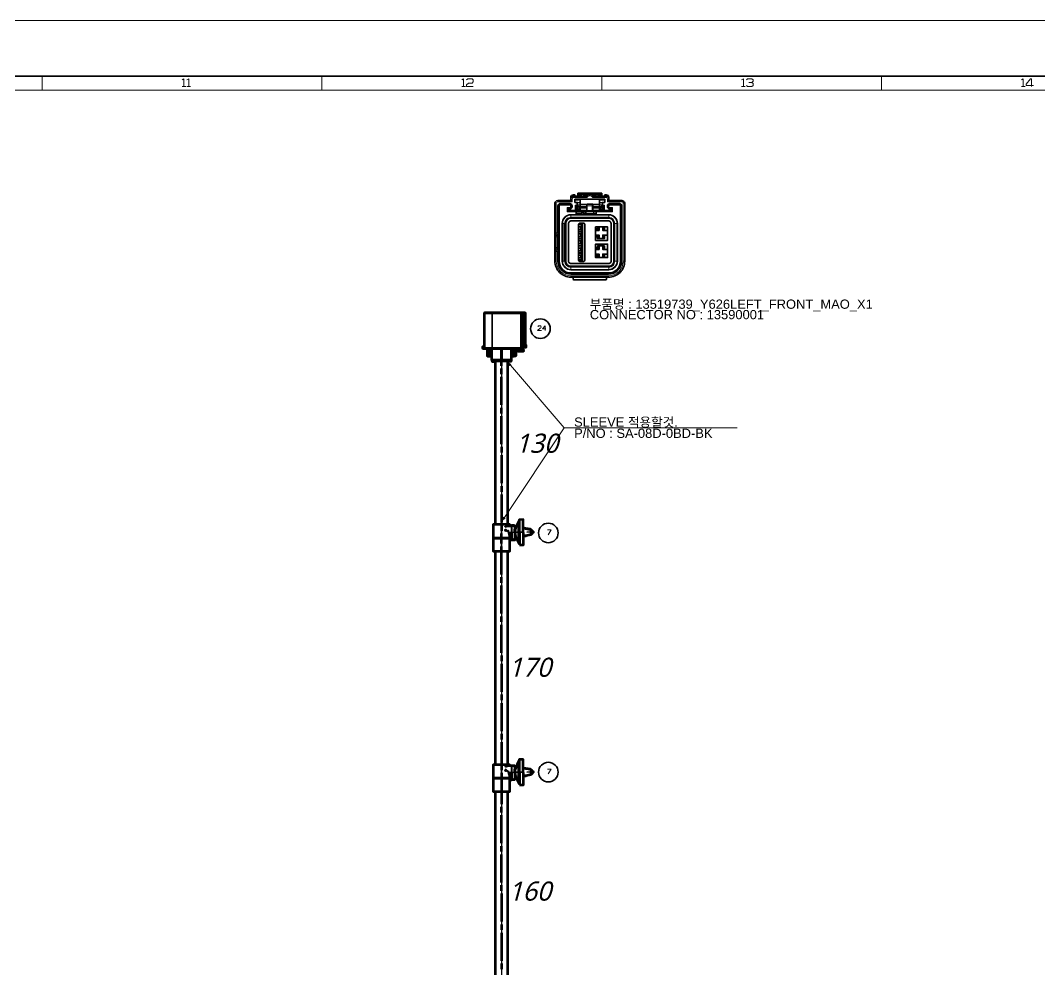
# Model space of a CAD drawing. Header units: millimetres. Extents: x 0 to 174, y 0 to 33.
# Drawn here: x 39.85 to 54.19, y 19.75 to 33.11 of the extents above; entities that cross this region are included whole.
import ezdxf

# ---------------------------------------------------------------- set-up
doc = ezdxf.new("R2010")
doc.units = ezdxf.units.MM
for name, color, linetype in [('ADDITIONAL_EDITABLE_TEXT', 7, 'Continuous'), ('CAPTION_LLM_TEXT', 7, 'Continuous'), ('GREEN_CENTERLINE_CONFIRMED', 7, 'Continuous'), ('PDF_Solid Fills', 7, 'Continuous'), ('PDF_Text', 7, 'Continuous')]:
    doc.layers.add(name, color=color, linetype=linetype)
doc.layers.add('PDF_Geomertry', color=7, linetype='Continuous', true_color=0x405f80)
doc.styles.add('PDF Lucida Handwriting Italic', font='')
doc.styles.get("Standard").update_dxf_attribs({"font": 'arial.ttf'})
doc.styles.get('PDF Lucida Handwriting Italic').set_extended_font_data('Lucida Handwriting', italic=True)

# ---------------------------------------------------------------- blocks, each defined once
blk = doc.blocks.new('SYM_13590001_002')
at = {"layer": 'PDF_Geomertry', "color": 7, "lineweight": 35}
for points in [[(-0.255, 0.486), (-0.275, 0.505), (-0.459, 0.505, 0.414605), (-0.498, 0.466), (-0.498, 0.049), (-0.498, 0.03), (-0.498, -0.008), (-0.498, -0.157), (-0.498, -0.195), (-0.498, -0.214), (-0.498, -0.348, 0.414419), (-0.273, -0.574), (0.258, -0.574, 0.414419), (0.484, -0.348), (0.484, 0.466, 0.414522), (0.445, 0.505), (0.261, 0.505), (0.261, 0.526), (0.261, 0.546, 0.412893), (0.221, 0.585), (0.202, 0.585), (0.202, 0.566)], [(0.261, 0.526, 0.41295), (0.221, 0.566), (0.042, 0.566, 0.525512), (-0.056, 0.566), (-0.236, 0.566, 0.415528), (-0.275, 0.526), (-0.275, 0.505)], [(-0.216, 0.566), (-0.216, 0.585), (-0.236, 0.585, 0.411879), (-0.275, 0.546), (-0.275, 0.526)], [(0.17, 0.365), (0.293, 0.365), (0.293, 0.387), (0.273, 0.387), (0.273, 0.387), (0.263, 0.389), (0.254, 0.393), (0.248, 0.4), (0.243, 0.409), (0.242, 0.419), (0.242, 0.431), (0.242, 0.431), (0.243, 0.441), (0.248, 0.449), (0.255, 0.456), (0.264, 0.461), (0.273, 0.462), (0.409, 0.462), (0.41, 0.462), (0.419, 0.46), (0.428, 0.456), (0.435, 0.449), (0.439, 0.44), (0.441, 0.431), (0.441, -0.348, -0.413729), (0.258, -0.53), (-0.273, -0.53, -0.414293), (-0.455, -0.348), (-0.455, -0.214), (-0.455, -0.211), (-0.453, -0.202), (-0.439, -0.22)], [(0.258, 0.431), (0.259, 0.436), (0.264, 0.443), (0.273, 0.446), (0.409, 0.446), (0.415, 0.445), (0.422, 0.439), (0.425, 0.431), (0.425, -0.348, -0.413882), (0.258, -0.515), (-0.273, -0.515, -0.413882), (-0.439, -0.348), (-0.439, -0.22), (-0.439, -0.203), (-0.439, -0.157), (-0.439, -0.008), (-0.439, 0.038), (-0.439, 0.055), (-0.439, 0.431), (-0.438, 0.436), (-0.432, 0.443), (-0.423, 0.446), (-0.288, 0.446), (-0.282, 0.445), (-0.275, 0.439), (-0.272, 0.431), (-0.272, 0.419), (-0.273, 0.413), (-0.279, 0.406), (-0.288, 0.403), (-0.323, 0.403), (-0.323, 0.35), (-0.307, 0.365)]]:
    blk.add_lwpolyline(points, format="xyb", dxfattribs=at)
at = {"layer": 'PDF_Geomertry', "color": 7, "lineweight": 13}
for points in [[(-0.236, 0.546), (-0.236, 0.566), (-0.236, 0.585)], [(0.221, 0.585), (0.221, 0.566), (0.221, 0.546)], [(-0.459, 0.486), (-0.468, 0.483), (-0.475, 0.477), (-0.479, 0.468), (-0.479, 0.466), (-0.498, 0.466)], [(-0.439, 0.038), (-0.455, 0.011), (-0.479, 0.011), (-0.479, 0.03), (-0.486, 0.031), (-0.492, 0.035), (-0.496, 0.04), (-0.498, 0.049), (-0.479, 0.049), (-0.479, 0.466)], [(-0.455, 0.431), (-0.439, 0.431)], [(-0.423, 0.462), (-0.423, 0.446)], [(-0.288, 0.462), (-0.288, 0.446)], [(-0.255, 0.526), (-0.275, 0.526)], [(-0.256, 0.431), (-0.272, 0.431)], [(-0.216, 0.508), (-0.214, 0.508), (-0.215, 0.522)], [(-0.145, 0.513), (-0.155, 0.513), (-0.165, 0.512), (-0.174, 0.511), (-0.184, 0.51), (-0.194, 0.51), (-0.204, 0.509), (-0.214, 0.508), (-0.214, 0.508), (-0.214, 0.479)], [(-0.192, 0.428), (-0.192, 0.436)], [(-0.184, 0.476), (-0.145, 0.476)], [(-0.145, 0.455), (-0.184, 0.455)], [(-0.048, 0.453), (-0.145, 0.453)], [(-0.051, 0.445), (-0.145, 0.445)], [(-0.051, 0.44), (-0.05, 0.443), (-0.049, 0.444), (-0.048, 0.445), (-0.046, 0.447), (-0.043, 0.448), (-0.043, 0.455)], [(0.036, 0.428), (0.028, 0.428), (0.028, 0.448), (-0.043, 0.448), (-0.043, 0.428), (-0.051, 0.428)], [(0.028, 0.455), (0.028, 0.448), (0.033, 0.446), (0.035, 0.444), (0.036, 0.443), (0.036, 0.441), (0.036, 0.44)], [(0.131, 0.453), (0.033, 0.453)], [(0.131, 0.445), (0.036, 0.445)], [(0.131, 0.513), (0.131, 0.513), (0.141, 0.513), (0.15, 0.512), (0.16, 0.511), (0.17, 0.51), (0.18, 0.51), (0.19, 0.509), (0.199, 0.508), (0.199, 0.479)], [(0.131, 0.476), (0.17, 0.476)], [(0.17, 0.455), (0.131, 0.455)], [(0.178, 0.436), (0.178, 0.428)], [(0.2, 0.522), (0.199, 0.508), (0.202, 0.508)], [(0.261, 0.526), (0.241, 0.526)], [(0.242, 0.431), (0.258, 0.431)], [(0.273, 0.462), (0.273, 0.446)], [(0.409, 0.462), (0.409, 0.446)], [(0.441, 0.431), (0.425, 0.431)], [(0.464, 0.466), (0.462, 0.475), (0.456, 0.482), (0.447, 0.486), (0.445, 0.486), (0.445, 0.505)], [(0.484, 0.466), (0.464, 0.466), (0.464, -0.348)], [(-0.288, 0.387), (-0.288, 0.403)], [(-0.256, 0.419), (-0.272, 0.419)], [(-0.207, 0.417), (-0.193, 0.402), (-0.193, 0.381)], [(-0.196, 0.428), (-0.182, 0.413), (-0.176, 0.413), (-0.169, 0.428)], [(-0.184, 0.36), (-0.178, 0.36)], [(-0.166, 0.402), (-0.182, 0.402), (-0.182, 0.381)], [(-0.162, 0.425), (-0.169, 0.406)], [(-0.163, 0.381), (-0.163, 0.368), (-0.145, 0.368)], [(-0.051, 0.419), (-0.145, 0.419)], [(-0.051, 0.415), (-0.145, 0.415)], [(-0.051, 0.407), (-0.145, 0.407)], [(-0.051, 0.389), (-0.145, 0.389)], [(-0.051, 0.364), (-0.145, 0.364)], [(0.083, 0.351), (-0.098, 0.351)], [(-0.098, 0.326), (-0.075, 0.326)], [(-0.062, 0.326), (0.048, 0.326)], [(-0.051, 0.364), (-0.043, 0.364), (-0.043, 0.356)], [(0.028, 0.356), (0.028, 0.364), (0.036, 0.364)], [(0.131, 0.419), (0.036, 0.419)], [(0.131, 0.415), (0.036, 0.415)], [(0.131, 0.407), (0.036, 0.407)], [(0.131, 0.389), (0.036, 0.389)], [(0.131, 0.364), (0.036, 0.364)], [(0.06, 0.326), (0.083, 0.326)], [(0.131, 0.368), (0.148, 0.368), (0.148, 0.381)], [(0.147, 0.425), (0.155, 0.406)], [(0.167, 0.381), (0.167, 0.402), (0.152, 0.402)], [(0.155, 0.428), (0.161, 0.413), (0.167, 0.413), (0.182, 0.428)], [(0.164, 0.36), (0.17, 0.36)], [(0.193, 0.417), (0.178, 0.402), (0.178, 0.381)], [(0.242, 0.419), (0.258, 0.419)], [(0.273, 0.387), (0.273, 0.403)], [(0.331, -0.348), (0.344, -0.348), (0.344, 0.183), (0.331, 0.183)], [(-0.498, 0.03), (-0.498, 0.025), (-0.495, 0.02), (-0.491, 0.016), (-0.487, 0.013), (-0.479, 0.011), (-0.479, -0.008), (-0.455, -0.008), (-0.439, -0.008)], [(-0.455, 0.03), (-0.479, 0.03), (-0.479, 0.049), (-0.455, 0.049)], [(-0.498, -0.008), (-0.479, -0.008), (-0.479, -0.157), (-0.455, -0.157), (-0.439, -0.157)], [(-0.498, -0.157), (-0.479, -0.157), (-0.479, -0.176), (-0.455, -0.176), (-0.439, -0.203)], [(-0.498, -0.348), (-0.479, -0.348), (-0.479, -0.214), (-0.498, -0.214), (-0.496, -0.205), (-0.492, -0.2), (-0.486, -0.196), (-0.479, -0.195), (-0.479, -0.176), (-0.484, -0.177), (-0.49, -0.179), (-0.494, -0.183), (-0.497, -0.188), (-0.498, -0.195)], [(-0.455, -0.195), (-0.479, -0.195), (-0.479, -0.214), (-0.455, -0.214)], [(-0.455, -0.348), (-0.439, -0.348)], [(0.441, -0.348), (0.425, -0.348)], [(-0.273, -0.53), (-0.273, -0.515)], [(0.258, -0.574), (0.258, -0.554), (-0.273, -0.554)], [(0.258, -0.53), (0.258, -0.515)]]:
    blk.add_lwpolyline(points, dxfattribs=at)
at = {"layer": 'PDF_Geomertry', "color": 7, "lineweight": 35}
for points in [[(-0.175, 0.591), (-0.175, 0.607), (0.16, 0.607), (0.16, 0.591), (0.16, 0.579), (0.16, 0.566)], [(-0.175, 0.579), (-0.175, 0.591), (-0.122, 0.591)], [(-0.175, 0.566), (-0.175, 0.579), (-0.139, 0.579)], [(-0.097, 0.591), (-0.007, 0.591), (0.083, 0.591)], [(-0.08, 0.579), (-0.043, 0.579)], [(0.028, 0.579), (0.065, 0.579)], [(0.107, 0.591), (0.16, 0.591)], [(0.125, 0.579), (0.16, 0.579)], [(-0.439, 0.055), (-0.453, 0.037), (-0.454, 0.039), (-0.455, 0.049), (-0.455, 0.431), (-0.455, 0.431), (-0.453, 0.441), (-0.449, 0.449), (-0.442, 0.456), (-0.433, 0.461), (-0.423, 0.462), (-0.288, 0.462), (-0.287, 0.462), (-0.278, 0.46), (-0.269, 0.456), (-0.262, 0.449), (-0.258, 0.44), (-0.256, 0.431), (-0.256, 0.419), (-0.256, 0.418), (-0.258, 0.408), (-0.262, 0.4), (-0.269, 0.393), (-0.278, 0.389), (-0.288, 0.387), (-0.307, 0.387), (-0.307, 0.365), (-0.184, 0.365), (-0.184, 0.381), (-0.21, 0.381), (-0.21, 0.436), (-0.184, 0.436), (-0.184, 0.479), (-0.216, 0.479), (-0.216, 0.522), (0.202, 0.522), (0.202, 0.479), (0.17, 0.479), (0.17, 0.436), (0.196, 0.436), (0.196, 0.381), (0.17, 0.381)], [(-0.184, 0.428), (-0.184, 0.436)], [(-0.145, 0.522), (-0.145, 0.453), (-0.145, 0.445), (-0.145, 0.419), (-0.145, 0.415), (-0.145, 0.407), (-0.145, 0.389), (-0.145, 0.364), (-0.145, 0.362), (-0.11, 0.362), (-0.102, 0.359), (-0.098, 0.351), (-0.098, 0.35), (-0.098, 0.326), (-0.098, 0.322), (-0.078, 0.322), (-0.075, 0.326), (-0.062, 0.338), (-0.062, 0.326), (-0.062, 0.322), (0.048, 0.322), (0.048, 0.326), (0.048, 0.338), (0.06, 0.326), (0.064, 0.322), (0.083, 0.322), (0.083, 0.326), (0.083, 0.35), (0.083, 0.351), (0.087, 0.358), (0.095, 0.362), (0.131, 0.362), (0.131, 0.364), (0.131, 0.389), (0.131, 0.407), (0.131, 0.415), (0.131, 0.419), (0.131, 0.445), (0.131, 0.453), (0.131, 0.522)], [(-0.056, 0.566), (-0.051, 0.557), (-0.046, 0.549), (-0.044, 0.546)], [(0.03, 0.546), (0.035, 0.554), (0.04, 0.563), (0.041, 0.566)], [(0.17, 0.436), (0.17, 0.428)], [(0.261, 0.505), (0.241, 0.486)], [(0.258, 0.419), (0.258, 0.431)], [(-0.323, 0.403), (-0.307, 0.387)], [(-0.184, 0.365), (-0.184, 0.35), (-0.323, 0.35)], [(-0.208, 0.413), (-0.207, 0.418), (-0.201, 0.426), (-0.192, 0.428), (-0.171, 0.428), (-0.169, 0.428), (-0.162, 0.425), (-0.16, 0.424), (-0.149, 0.413), (-0.149, 0.395)], [(-0.208, 0.413), (-0.208, 0.381)], [(-0.197, 0.305), (-0.197, 0.35)], [(-0.127, 0.32), (-0.197, 0.32)], [(-0.184, 0.381), (-0.182, 0.381), (-0.163, 0.381)], [(-0.178, 0.381), (-0.178, 0.352), (-0.184, 0.352)], [(-0.098, 0.352), (-0.178, 0.352), (-0.163, 0.368)], [(-0.145, 0.395), (-0.149, 0.395), (-0.149, 0.385), (-0.166, 0.402), (-0.169, 0.406), (-0.176, 0.413)], [(-0.149, 0.405), (-0.145, 0.405)], [(-0.098, 0.33), (-0.127, 0.33), (-0.127, 0.305)], [(-0.062, 0.33), (-0.07, 0.33)], [(0.056, 0.33), (0.048, 0.33)], [(0.083, 0.35), (0.17, 0.35), (0.17, 0.365), (0.17, 0.381), (0.167, 0.381), (0.148, 0.381)], [(0.083, 0.352), (0.164, 0.352), (0.17, 0.352)], [(0.161, 0.413), (0.155, 0.406), (0.152, 0.402), (0.135, 0.385), (0.135, 0.395), (0.131, 0.395)], [(0.131, 0.405), (0.135, 0.405)], [(0.194, 0.381), (0.194, 0.413), (0.191, 0.422), (0.183, 0.428), (0.182, 0.428), (0.178, 0.428), (0.157, 0.428), (0.155, 0.428), (0.147, 0.425), (0.146, 0.424), (0.135, 0.413), (0.135, 0.395)], [(0.164, 0.381), (0.164, 0.352), (0.148, 0.368)], [(0.17, 0.35), (0.309, 0.35)], [(0.293, 0.365), (0.309, 0.35), (0.309, 0.403), (0.273, 0.403), (0.268, 0.404), (0.26, 0.41), (0.258, 0.419)], [(0.309, 0.403), (0.293, 0.387)], [(-0.365, 0.183), (-0.365, -0.348)], [(0.292, 0.183), (0.291, 0.193), (0.287, 0.202), (0.28, 0.209), (0.272, 0.214), (0.262, 0.217), (0.259, 0.217), (-0.273, 0.217), (-0.283, 0.215), (-0.291, 0.211), (-0.299, 0.205), (-0.304, 0.196), (-0.306, 0.187), (-0.306, 0.183), (-0.306, -0.348), (-0.305, -0.358), (-0.301, -0.367), (-0.294, -0.374), (-0.286, -0.379), (-0.277, -0.382), (-0.273, -0.382), (0.259, -0.382), (0.268, -0.38), (0.277, -0.376), (0.284, -0.37), (0.289, -0.361), (0.292, -0.352), (0.292, -0.348)], [(-0.109, 0.166), (-0.132, 0.136), (-0.165, 0.136), (-0.165, 0.166)], [(0.292, -0.348), (0.292, 0.183)], [(-0.453, 0.037), (-0.454, 0.033), (-0.455, 0.03), (-0.455, 0.011), (-0.455, -0.008), (-0.455, -0.157), (-0.455, -0.176), (-0.455, -0.195), (-0.454, -0.197), (-0.453, -0.202)], [(-0.165, 0.136), (-0.165, 0.099)], [(-0.165, 0.069), (-0.165, 0.099), (-0.132, 0.099), (-0.109, 0.069)], [(-0.109, 0.066), (-0.132, 0.036), (-0.165, 0.036), (-0.165, 0.066)], [(-0.165, 0.036), (-0.165, -0.001)], [(-0.132, 0.136), (-0.132, 0.099)], [(-0.132, 0.036), (-0.132, -0.001)], [(0.101, 0.085), (0.101, 0.134), (0.124, 0.134), (0.124, 0.085), (0.101, 0.085), (0.089, 0.085), (0.089, 0.108), (0.075, 0.108), (0.075, 0.134), (0.101, 0.134)], [(0.075, 0.108), (0.075, -0.006), (0.089, -0.006), (0.089, 0.018), (0.101, 0.018), (0.124, 0.018), (0.124, -0.031)], [(0.243, 0.018), (0.243, -0.057), (0.075, -0.057), (0.075, -0.006)], [(0.199, 0.018), (0.199, -0.031), (0.101, -0.031), (0.101, 0.018)], [(0.124, 0.134), (0.176, 0.134)], [(0.199, 0.085), (0.199, 0.134), (0.243, 0.134), (0.243, 0.085), (0.199, 0.085), (0.176, 0.085), (0.176, 0.134), (0.199, 0.134)], [(0.176, -0.031), (0.176, 0.018), (0.199, 0.018), (0.243, 0.018), (0.243, 0.085)], [(-0.165, -0.031), (-0.165, -0.001), (-0.132, -0.001), (-0.109, -0.031)], [(-0.109, -0.034), (-0.132, -0.064), (-0.165, -0.064), (-0.165, -0.034)], [(-0.165, -0.064), (-0.165, -0.101)], [(-0.165, -0.131), (-0.165, -0.101), (-0.132, -0.101), (-0.109, -0.131)], [(-0.109, -0.134), (-0.132, -0.164), (-0.165, -0.164), (-0.165, -0.134)], [(-0.132, -0.064), (-0.132, -0.101)], [(0.124, -0.134), (0.124, -0.183), (0.101, -0.183), (0.089, -0.183), (0.089, -0.159), (0.075, -0.159), (0.075, -0.108), (0.243, -0.108), (0.243, -0.183), (0.199, -0.183), (0.176, -0.183), (0.176, -0.134)], [(0.101, -0.183), (0.101, -0.134), (0.199, -0.134), (0.199, -0.183)], [(-0.165, -0.164), (-0.165, -0.201)], [(-0.165, -0.231), (-0.165, -0.201), (-0.132, -0.201), (-0.109, -0.231)], [(-0.109, -0.234), (-0.132, -0.264), (-0.165, -0.264), (-0.165, -0.234)], [(-0.165, -0.264), (-0.165, -0.301)], [(-0.132, -0.164), (-0.132, -0.201)], [(-0.132, -0.264), (-0.132, -0.301)], [(0.075, -0.273), (0.075, -0.159)], [(0.101, -0.299), (0.075, -0.299), (0.075, -0.273), (0.089, -0.273), (0.089, -0.25), (0.101, -0.25), (0.124, -0.25), (0.124, -0.299), (0.101, -0.299), (0.101, -0.25)], [(0.199, -0.25), (0.199, -0.299), (0.176, -0.299), (0.176, -0.25), (0.199, -0.25), (0.243, -0.25), (0.243, -0.299), (0.199, -0.299)], [(0.243, -0.183), (0.243, -0.25)], [(-0.165, -0.331), (-0.165, -0.301), (-0.132, -0.301), (-0.109, -0.331)], [(0.124, -0.299), (0.176, -0.299)], [(0.245, -0.574), (0.236, -0.576), (0.23, -0.584), (0.229, -0.589), (0.229, -0.597), (0.228, -0.603), (0.222, -0.61), (0.213, -0.613), (-0.228, -0.613), (-0.233, -0.612), (-0.241, -0.606), (-0.243, -0.597), (-0.243, -0.589), (-0.246, -0.58), (-0.254, -0.575), (-0.259, -0.574)]]:
    blk.add_lwpolyline(points, dxfattribs=at)
at = {"layer": 'PDF_Geomertry', "color": 7, "lineweight": 13}
for points in [[(0.445, 0.486), (0.241, 0.486), (0.241, 0.526), (0.238, 0.535), (0.232, 0.543), (0.223, 0.546), (0.221, 0.546), (0.03, 0.546, 0.693537), (-0.044, 0.546), (-0.236, 0.546), (-0.245, 0.544), (-0.252, 0.537), (-0.255, 0.528), (-0.255, 0.526), (-0.255, 0.486), (-0.459, 0.486), (-0.459, 0.505)], [(-0.273, 0.305), (-0.273, 0.299, 0.413646), (-0.389, 0.183), (-0.358, 0.183), (-0.358, -0.348), (-0.346, -0.348)], [(0.259, 0.305), (0.259, 0.299), (-0.273, 0.299), (-0.273, 0.269, 0.414407), (-0.358, 0.183), (-0.346, 0.183)], [(0.381, 0.183), (0.374, 0.183, 0.414441), (0.259, 0.299), (0.259, 0.269), (-0.273, 0.269), (-0.273, 0.256)], [(-0.395, 0.183), (-0.389, 0.183), (-0.389, -0.348), (-0.358, -0.348, 0.414924), (-0.273, -0.434), (-0.273, -0.421)], [(-0.273, -0.47), (-0.273, -0.464), (0.259, -0.464), (0.259, -0.434, 0.414436), (0.344, -0.348), (0.374, -0.348), (0.374, 0.183), (0.344, 0.183, 0.413998), (0.259, 0.269), (0.259, 0.256)], [(-0.273, -0.574), (-0.273, -0.554, -0.414603), (-0.479, -0.348)], [(-0.395, -0.348), (-0.389, -0.348, 0.413968), (-0.273, -0.464), (-0.273, -0.434), (0.259, -0.434), (0.259, -0.421)], [(0.484, -0.348), (0.464, -0.348, -0.414156), (0.258, -0.554)], [(0.381, -0.348), (0.374, -0.348, -0.414792), (0.259, -0.464), (0.259, -0.47)]]:
    blk.add_lwpolyline(points, format="xyb", dxfattribs=at)
at = {"layer": 'PDF_Geomertry', "color": 7, "lineweight": 35}
for points in [[(0.028, 0.455), (0.032, 0.455), (0.036, 0.448), (0.036, 0.44), (0.036, 0.428), (0.036, 0.364), (0.035, 0.36), (0.028, 0.356), (-0.043, 0.356), (-0.046, 0.357), (-0.051, 0.364), (-0.051, 0.428), (-0.051, 0.44), (-0.051, 0.448), (-0.05, 0.451), (-0.043, 0.455)], [(-0.165, -0.234), (-0.109, -0.234), (-0.109, -0.331), (-0.165, -0.331), (-0.165, -0.332), (-0.162, -0.342), (-0.156, -0.349), (-0.147, -0.352), (-0.145, -0.352), (-0.098, -0.352), (-0.088, -0.35), (-0.081, -0.343), (-0.078, -0.334), (-0.078, -0.332), (-0.078, 0.168), (-0.08, 0.177), (-0.087, 0.184), (-0.096, 0.187), (-0.098, 0.187), (-0.145, 0.187), (-0.154, 0.185), (-0.161, 0.178), (-0.165, 0.169), (-0.165, 0.168), (-0.165, 0.166), (-0.109, 0.166), (-0.109, 0.069), (-0.165, 0.069), (-0.165, 0.066), (-0.109, 0.066), (-0.109, -0.031), (-0.165, -0.031), (-0.165, -0.034), (-0.109, -0.034), (-0.109, -0.131), (-0.165, -0.131), (-0.165, -0.134), (-0.109, -0.134), (-0.109, -0.231), (-0.165, -0.231)]]:
    blk.add_lwpolyline(points, close=True, dxfattribs=at)
for points in [[(0.381, 0.183, 0.414868), (0.259, 0.305), (-0.273, 0.305, 0.414065), (-0.395, 0.183), (-0.395, -0.348, 0.414399), (-0.273, -0.47), (0.259, -0.47, 0.415228), (0.381, -0.348)], [(0.331, 0.183, 0.412601), (0.259, 0.256), (-0.273, 0.256, 0.413206), (-0.346, 0.183), (-0.346, -0.348, 0.413766), (-0.273, -0.421), (0.259, -0.421, 0.413206), (0.331, -0.348)]]:
    blk.add_lwpolyline(points, format="xyb", close=True, dxfattribs=at)
at = {"layer": 'PDF_Geomertry', "color": 7, "lineweight": 13}
for points in [[(-0.193, 0.402), (-0.189, 0.408), (-0.182, 0.413), (-0.182, 0.402)], [(-0.043, 0.428), (0.028, 0.428), (0.028, 0.364), (-0.043, 0.364)], [(0.167, 0.413), (0.173, 0.41), (0.178, 0.402), (0.167, 0.402)]]:
    blk.add_lwpolyline(points, close=True, dxfattribs=at)
at = {"layer": 'PDF_Geomertry', "color": 7, "lineweight": 35}
for centre, start, end in [((-0.11, 0.554), 17.5659, 162.4341), ((0.095, 0.554), 17.5657, 162.4343)]:
    blk.add_arc(centre, 0.0394, start, end, dxfattribs=at)
blk = doc.blocks.new('SYM_24_016')
at = {"layer": 'PDF_Geomertry', "lineweight": 70}
for points in [[(-0.283, -0.138), (-0.291, -0.138), (-0.295, -0.138), (-0.303, -0.138), (-0.303, -0.154), (-0.299, -0.161), (-0.295, -0.162), (-0.291, -0.162), (-0.276, -0.162), (-0.171, -0.162), (0.236, -0.162), (0.248, -0.162), (0.255, -0.158), (0.256, -0.154), (0.256, 0.33), (0.252, 0.338), (0.246, 0.34)], [(0.299, 0.017), (0.299, 0.33), (0.295, 0.338), (0.289, 0.34), (0.276, 0.34), (0.267, 0.34), (0.246, 0.34), (0.236, 0.34), (-0.171, 0.34), (-0.274, 0.34), (-0.281, 0.336), (-0.283, 0.33), (-0.283, -0.154), (-0.279, -0.161), (-0.276, -0.162)], [(0.286, 0.33), (0.282, 0.338), (0.276, 0.34)], [(0.296, -0.143), (0.307, -0.143), (0.307, -0.114), (0.299, -0.114), (0.299, -0.089), (0.296, -0.089), (0.286, -0.03), (0.286, 0.33)], [(0.3, -0.035), (0.3, -0.026), (0.3, -0.016), (0.3, -0.006), (0.299, 0.004), (0.299, 0.014), (0.299, 0.024), (0.298, 0.033), (0.298, 0.043), (0.297, 0.052)], [(0.276, -0.091), (0.296, -0.089), (0.296, -0.148), (0.276, -0.148), (0.256, -0.148)], [(0.286, -0.03), (0.267, -0.032)], [(0.3, -0.114), (0.3, -0.035), (0.287, -0.035)], [(0.293, -0.071), (0.293, -0.065), (0.292, -0.065)], [(-0.179, -0.253), (-0.201, -0.253), (-0.205, -0.253), (-0.205, -0.174), (-0.225, -0.174), (-0.232, -0.174), (-0.239, -0.174), (-0.239, -0.264), (-0.235, -0.271), (-0.231, -0.272), (-0.225, -0.272), (-0.198, -0.272), (-0.179, -0.272)], [(-0.217, -0.162), (-0.217, -0.174)], [(-0.193, -0.272), (-0.193, -0.278), (-0.193, -0.278), (-0.194, -0.278), (-0.197, -0.278), (-0.199, -0.278), (-0.203, -0.278), (-0.205, -0.278), (-0.209, -0.278), (-0.211, -0.278), (-0.214, -0.278), (-0.214, -0.278), (-0.215, -0.278), (-0.215, -0.272)], [(-0.214, -0.272), (-0.214, -0.278)], [(-0.214, -0.272), (-0.214, -0.278)], [(-0.211, -0.272), (-0.211, -0.278)], [(-0.209, -0.272), (-0.209, -0.278)], [(-0.205, -0.272), (-0.205, -0.278)], [(-0.203, -0.272), (-0.203, -0.278)], [(-0.201, -0.253), (-0.201, -0.264), (-0.2, -0.27), (-0.198, -0.272), (-0.198, -0.272)], [(-0.199, -0.272), (-0.199, -0.278)], [(-0.197, -0.272), (-0.197, -0.278)], [(-0.194, -0.272), (-0.194, -0.278)], [(-0.193, -0.272), (-0.193, -0.278)], [(-0.179, -0.162), (-0.179, -0.323), (-0.174, -0.329), (-0.173, -0.329)], [(-0.126, -0.162), (-0.126, -0.165), (-0.122, -0.165), (-0.122, -0.162)], [(-0.118, -0.162), (-0.118, -0.165), (-0.122, -0.165)], [(0.029, -0.162), (0.029, -0.165), (0.026, -0.165), (0.023, -0.165), (0.022, -0.165), (0.021, -0.165), (0.021, -0.162)], [(0.022, -0.162), (0.022, -0.165)], [(0.023, -0.162), (0.023, -0.165)], [(0.026, -0.162), (0.026, -0.165)], [(0.034, -0.162), (0.034, -0.165), (0.029, -0.165)], [(0.048, -0.162), (0.048, -0.165), (0.047, -0.165), (0.044, -0.165), (0.041, -0.165), (0.037, -0.165), (0.034, -0.165)], [(0.037, -0.162), (0.037, -0.165)], [(0.041, -0.162), (0.041, -0.165)], [(0.044, -0.162), (0.044, -0.165)], [(0.047, -0.162), (0.047, -0.165)], [(0.097, -0.329), (0.103, -0.325), (0.103, -0.323), (0.103, -0.162)], [(0.103, -0.253), (0.125, -0.253), (0.13, -0.253), (0.13, -0.174), (0.149, -0.174), (0.157, -0.174), (0.163, -0.174), (0.163, -0.264), (0.163, -0.268), (0.156, -0.272), (0.149, -0.272), (0.122, -0.272), (0.103, -0.272)], [(0.138, -0.272), (0.138, -0.278), (0.116, -0.278), (0.116, -0.272)], [(0.125, -0.253), (0.125, -0.264), (0.124, -0.27), (0.123, -0.272), (0.122, -0.272)], [(0.141, -0.162), (0.141, -0.174)], [(0.179, -0.162), (0.179, -0.176), (0.181, -0.185), (0.186, -0.194), (0.193, -0.2), (0.203, -0.203), (0.207, -0.203), (0.257, -0.203), (0.262, -0.203), (0.271, -0.2), (0.275, -0.192), (0.274, -0.183), (0.267, -0.177), (0.262, -0.176), (0.257, -0.176), (0.241, -0.176), (0.235, -0.174), (0.231, -0.166), (0.231, -0.162)], [(0.257, -0.203), (0.264, -0.202), (0.268, -0.198), (0.271, -0.192), (0.271, -0.185), (0.267, -0.18), (0.262, -0.177), (0.257, -0.176)], [(-0.176, -0.329), (-0.176, -0.335), (-0.172, -0.343), (-0.166, -0.345), (-0.16, -0.345), (-0.129, -0.345)], [(0.097, -0.329), (-0.024, -0.329), (-0.052, -0.329), (-0.173, -0.329)], [(0.1, -0.329), (0.1, -0.335), (0.098, -0.341), (0.09, -0.345), (0.084, -0.345), (0.053, -0.345)]]:
    blk.add_lwpolyline(points, dxfattribs=at)
at = {"layer": 'PDF_Geomertry', "lineweight": 35}
for points in [[(-0.283, 0.33), (-0.171, 0.33), (-0.171, 0.34)], [(0.236, 0.34), (0.236, 0.33), (0.256, 0.33), (0.267, 0.33), (0.267, -0.032), (0.276, -0.091), (0.276, -0.148)], [(0.267, 0.34), (0.267, 0.33), (0.286, 0.33), (0.299, 0.33)], [(-0.303, -0.154), (-0.295, -0.154), (-0.295, -0.138)], [(-0.291, -0.138), (-0.291, -0.154), (-0.295, -0.154), (-0.295, -0.162)], [(-0.171, -0.162), (-0.171, -0.154), (-0.283, -0.154), (-0.291, -0.154), (-0.291, -0.162)], [(-0.232, -0.174), (-0.232, -0.264), (-0.239, -0.264)], [(-0.225, -0.174), (-0.225, -0.264), (-0.232, -0.264), (-0.232, -0.267), (-0.231, -0.269), (-0.229, -0.271), (-0.225, -0.272), (-0.225, -0.264), (-0.201, -0.264), (-0.179, -0.264)], [(-0.029, -0.162), (-0.029, -0.323), (-0.047, -0.323), (-0.047, -0.162)], [(0.149, -0.174), (0.149, -0.264), (0.125, -0.264), (0.103, -0.264)], [(0.163, -0.264), (0.157, -0.264), (0.157, -0.174)], [(0.189, -0.162), (0.189, -0.176), (0.179, -0.176)], [(0.189, -0.176), (0.192, -0.185), (0.199, -0.191), (0.207, -0.194)], [(0.257, -0.203), (0.257, -0.194), (0.207, -0.194), (0.207, -0.203)], [(0.231, -0.166), (0.222, -0.166), (0.222, -0.162)], [(0.222, -0.166), (0.224, -0.175), (0.23, -0.182), (0.239, -0.185), (0.241, -0.186)], [(0.256, -0.154), (0.236, -0.154), (0.236, -0.162)], [(0.257, -0.176), (0.257, -0.186), (0.241, -0.186), (0.241, -0.176)], [(0.257, -0.194), (0.26, -0.192), (0.261, -0.19), (0.26, -0.187), (0.258, -0.186), (0.257, -0.186)], [(-0.052, -0.329), (-0.051, -0.329), (-0.05, -0.329), (-0.049, -0.328), (-0.048, -0.327), (-0.047, -0.323), (-0.179, -0.323)], [(-0.16, -0.329), (-0.16, -0.335), (-0.176, -0.335)], [(0.084, -0.329), (0.084, -0.335), (-0.16, -0.335), (-0.16, -0.345)], [(0.103, -0.323), (-0.029, -0.323), (-0.028, -0.326), (-0.027, -0.328), (-0.026, -0.329), (-0.024, -0.329)], [(0.1, -0.335), (0.084, -0.335), (0.084, -0.345)]]:
    blk.add_lwpolyline(points, dxfattribs=at)
for points in [[(0.236, 0.33), (-0.171, 0.33), (-0.171, -0.154), (0.236, -0.154)], [(0.157, -0.264), (0.149, -0.264), (0.149, -0.272), (0.152, -0.272), (0.154, -0.271), (0.155, -0.269)]]:
    blk.add_lwpolyline(points, close=True, dxfattribs=at)
blk = doc.blocks.new('SYM_7_028')
at = {"layer": 'PDF_Geomertry', "lineweight": 70}
for points in [[(-0.001, 0.156), (-0.007, 0.156), (-0.052, 0.058)], [(-0.002, -0.16), (-0.004, -0.002), (-0.007, 0.156)], [(-0.192, 0.086), (-0.185, 0.078), (-0.195, 0.082), (-0.195, 0.082)], [(-0.181, 0.01), (-0.184, 0.014), (-0.189, 0.019), (-0.192, 0.025), (-0.194, 0.032), (-0.194, 0.039)], [(-0.179, 0.085), (-0.175, 0.087), (-0.172, 0.089), (-0.171, 0.089), (-0.17, 0.089)], [(-0.179, 0.089), (-0.179, 0.088), (-0.177, 0.079)], [(-0.057, 0.053), (-0.056, 0.051), (-0.053, 0.049), (-0.051, 0.049), (-0.048, 0.049), (-0.046, 0.051), (-0.046, 0.056), (-0.048, 0.054), (-0.052, 0.053), (-0.055, 0.055), (-0.056, 0.056), (-0.057, 0.058), (-0.057, 0.059), (-0.062, 0.083), (-0.062, 0.083), (-0.062, 0.083), (-0.062, 0.083), (-0.062, 0.083), (-0.064, 0.082), (-0.066, 0.082), (-0.067, 0.085), (-0.068, 0.09), (-0.071, 0.091), (-0.107, 0.091), (-0.166, 0.09), (-0.172, 0.089)], [(-0.172, 0.09), (-0.172, 0.089), (-0.172, 0.08)], [(-0.156, 0.019), (-0.156, 0.019), (-0.158, 0.014)], [(-0.059, -0.099), (-0.061, -0.097), (-0.063, -0.097), (-0.064, -0.101), (-0.066, -0.105), (-0.067, -0.107), (-0.068, -0.107), (-0.065, -0.106), (-0.062, -0.104), (-0.06, -0.102), (-0.059, -0.099), (-0.055, -0.074), (-0.053, -0.071), (-0.05, -0.07), (-0.046, -0.07), (-0.044, -0.073), (-0.044, -0.07), (-0.047, -0.068), (-0.05, -0.067), (-0.054, -0.069), (-0.055, -0.073), (-0.055, -0.059), (-0.058, -0.031), (-0.06, -0.003), (-0.059, 0.026), (-0.057, 0.053), (-0.057, 0.058), (-0.062, 0.058), (-0.06, 0.058), (-0.057, 0.059), (-0.055, 0.057), (-0.052, 0.055), (-0.048, 0.056), (-0.046, 0.058), (-0.048, 0.066), (-0.048, 0.067)], [(-0.059, 0.068), (-0.058, 0.066)], [(-0.058, 0.066), (-0.058, 0.066), (-0.058, 0.065), (-0.057, 0.058)], [(0.089, 0.052), (0.157, 0.039), (0.157, 0.041), (0.157, 0.041), (0.157, 0.041), (0.157, 0.041), (0.126, 0.046), (0.095, 0.051), (0.089, 0.052), (0.067, 0.052), (0.045, 0.052)], [(0.086, 0.053), (0.068, 0.055), (0.064, 0.056)], [(0.173, 0.022), (0.173, 0.026), (0.171, 0.029), (0.169, 0.033), (0.166, 0.035), (0.163, 0.038), (0.159, 0.039), (0.159, 0.04), (0.159, 0.041), (0.159, 0.041), (0.159, 0.041), (0.159, 0.041), (0.165, 0.038), (0.169, 0.034), (0.172, 0.028), (0.173, 0.022), (0.173, 0.015), (0.173, 0.007), (0.173, 0.005), (0.172, 0.002), (0.171, 0.001), (0.171, 0), (0.172, -0.001), (0.173, -0.004), (0.173, -0.005), (0.173, -0.009), (0.173, -0.013), (0.174, -0.021), (0.173, -0.026), (0.17, -0.031), (0.167, -0.035), (0.16, -0.038), (0.16, -0.039), (0.16, -0.04), (0.16, -0.04), (0.16, -0.04), (0.158, -0.04), (0.097, -0.052)], [(0.157, 0.041), (0.159, 0.041)], [(0.157, 0.039), (0.159, 0.039)], [(0.172, 0.028), (0.181, 0.02), (0.184, 0.016), (0.188, 0.013), (0.192, 0.01), (0.194, 0.007), (0.2, 0.001), (0.195, -0.005), (0.193, -0.006), (0.181, -0.018), (0.173, -0.026)], [(0.173, 0.007), (0.182, 0.007), (0.187, 0.009), (0.191, 0.008), (0.194, 0.007), (0.194, 0.007)], [(0.182, 0.007), (0.184, 0.007), (0.186, 0.004), (0.187, 0.001)], [(-0.148, -0.018), (-0.143, -0.024), (-0.139, -0.03), (-0.136, -0.037), (-0.135, -0.044), (-0.137, -0.033), (-0.138, -0.026), (-0.143, -0.012), (-0.141, -0.012), (-0.138, -0.013), (-0.138, -0.013), (-0.138, -0.013), (-0.138, -0.013), (-0.138, -0.013)], [(-0.139, -0.002), (-0.145, -0.003)], [(-0.138, -0.013), (-0.137, -0.021), (-0.136, -0.029), (-0.135, -0.036), (-0.135, -0.04), (-0.135, -0.041), (-0.135, -0.044), (-0.13, -0.09), (-0.127, -0.099), (-0.119, -0.105), (-0.11, -0.107), (-0.104, -0.107), (-0.068, -0.107), (-0.058, -0.107), (-0.058, -0.098)], [(-0.06, -0.003), (-0.051, -0.003)], [(-0.055, -0.059), (-0.055, -0.057), (-0.054, -0.056), (-0.051, -0.054), (-0.047, -0.055), (-0.045, -0.055), (-0.044, -0.057)], [(-0.055, -0.073), (-0.055, -0.074), (-0.055, -0.074), (-0.055, -0.074), (-0.055, -0.074), (-0.055, -0.074)], [(-0.055, -0.074), (-0.055, -0.076)], [(-0.046, -0.07), (-0.002, -0.16), (0.004, -0.16)], [(-0.044, -0.074), (-0.044, -0.073)], [(0.066, -0.058), (0.087, -0.054), (0.097, -0.052), (0.09, -0.053), (0.069, -0.054), (0.047, -0.054)], [(0.158, -0.04), (0.158, -0.04), (0.158, -0.04), (0.158, -0.04), (0.158, -0.038), (0.09, -0.053)], [(0.158, -0.038), (0.16, -0.038)], [(0.173, -0.027), (0.174, -0.021), (0.173, -0.025), (0.172, -0.029), (0.17, -0.033), (0.167, -0.036), (0.164, -0.038), (0.16, -0.04)], [(0.173, -0.006), (0.182, -0.006), (0.187, -0.007), (0.191, -0.006), (0.194, -0.005), (0.195, -0.005)]]:
    blk.add_lwpolyline(points, dxfattribs=at)
for points in [[(0.004, -0.179), (0.063, -0.178), (0.058, 0.176), (-0.001, 0.175)], [(-0.107, 0.081), (-0.102, 0.081), (-0.102, 0.085), (-0.104, 0.089), (-0.106, 0.091), (-0.107, 0.091)], [(-0.368, -0.087), (-0.131, -0.087)], [(-0.099, -0.097), (-0.099, -0.099), (-0.101, -0.104), (-0.102, -0.107), (-0.103, -0.107), (-0.104, -0.107), (-0.104, -0.107), (-0.104, -0.098)], [(-0.055, -0.074), (-0.055, -0.074), (-0.055, -0.074), (-0.055, -0.074), (-0.056, -0.074), (-0.06, -0.073), (-0.056, -0.073), (-0.055, -0.073)]]:
    blk.add_lwpolyline(points, close=True, dxfattribs=at)
at = {"layer": 'PDF_Geomertry', "lineweight": 35}
for points in [[(-0.194, 0.039), (-0.194, 0.039), (-0.185, 0.039), (-0.185, 0.039), (-0.183, 0.031), (-0.18, 0.024), (-0.175, 0.017)], [(-0.148, -0.018), (-0.147, -0.018), (-0.142, -0.011), (-0.175, 0.017), (-0.181, 0.01)], [(-0.177, 0.079), (-0.172, 0.08)], [(-0.11, -0.107), (-0.11, -0.098), (-0.104, -0.098), (-0.107, 0.081), (-0.166, 0.08)], [(0.002, -0.002), (-0.004, -0.002), (-0.051, -0.003), (-0.05, 0.016), (-0.048, 0.034), (-0.046, 0.051)], [(-0.046, 0.056), (-0.046, 0.058)], [(0.06, 0.056), (0.064, 0.056)], [(0.06, 0.052), (0.086, 0.053)], [(0.159, 0.039), (0.161, 0.014), (0.161, -0.013), (0.16, -0.038)], [(0.171, 0.001), (0.187, 0.001), (0.191, 0.003), (0.194, 0.007)], [(0.171, 0), (0.187, 0.001), (0.191, -0.001), (0.193, -0.002), (0.194, -0.005)], [(0.173, 0.014), (0.174, 0.013), (0.173, 0.013)], [(0.181, 0.02), (0.18, 0.019), (0.174, 0.013), (0.187, 0.009)], [(0.187, 0.001), (0.186, -0.002), (0.184, -0.005), (0.182, -0.006)], [(-0.125, -0.043), (-0.128, -0.031), (-0.133, -0.02), (-0.142, -0.011)], [(-0.135, -0.044), (-0.134, -0.044), (-0.134, -0.044), (-0.132, -0.043), (-0.125, -0.043), (-0.12, -0.089), (-0.129, -0.09), (-0.13, -0.09)], [(-0.12, -0.089), (-0.12, -0.091), (-0.119, -0.092), (-0.118, -0.094), (-0.117, -0.095), (-0.115, -0.096), (-0.114, -0.097), (-0.112, -0.098), (-0.11, -0.098)], [(-0.044, -0.07), (-0.044, -0.057), (-0.048, -0.029), (-0.05, -0.016), (-0.051, -0.003)], [(0.087, -0.054), (0.061, -0.054)], [(0.066, -0.058), (0.062, -0.058)], [(0.173, -0.013), (0.175, -0.012), (0.173, -0.012)], [(0.187, -0.007), (0.175, -0.012), (0.18, -0.017), (0.181, -0.018)]]:
    blk.add_lwpolyline(points, dxfattribs=at)
blk.add_lwpolyline([(-0.099, -0.097), (-0.063, -0.097), (-0.06, -0.073), (-0.062, 0.058), (-0.066, 0.082), (-0.102, 0.081)], close=True, dxfattribs=at)
blk = doc.blocks.new('SYM_7_029')
at = {"layer": 'PDF_Geomertry', "lineweight": 70}
for points in [[(-0.001, 0.157), (-0.007, 0.157), (-0.052, 0.058)], [(-0.002, -0.16), (-0.004, -0.001), (-0.007, 0.157)], [(-0.192, 0.087), (-0.185, 0.078), (-0.195, 0.083), (-0.195, 0.083)], [(-0.181, 0.011), (-0.185, 0.014), (-0.189, 0.02), (-0.192, 0.026), (-0.194, 0.033), (-0.195, 0.039)], [(-0.18, 0.089), (-0.178, 0.08)], [(-0.179, 0.085), (-0.176, 0.088), (-0.172, 0.09), (-0.171, 0.089), (-0.17, 0.09)], [(-0.048, 0.067), (-0.048, 0.067), (-0.046, 0.059), (-0.049, 0.057), (-0.052, 0.056), (-0.055, 0.057), (-0.057, 0.06), (-0.062, 0.084), (-0.062, 0.084), (-0.062, 0.084), (-0.062, 0.084), (-0.062, 0.084), (-0.065, 0.083), (-0.067, 0.082), (-0.067, 0.085), (-0.069, 0.09), (-0.072, 0.092), (-0.107, 0.091), (-0.166, 0.09), (-0.172, 0.09)], [(-0.172, 0.09), (-0.172, 0.09), (-0.172, 0.081)], [(-0.156, 0.02), (-0.156, 0.019), (-0.158, 0.014)], [(-0.059, -0.098), (-0.061, -0.097), (-0.064, -0.096), (-0.064, -0.1), (-0.066, -0.104), (-0.067, -0.106), (-0.068, -0.106), (-0.065, -0.106), (-0.062, -0.104), (-0.06, -0.101), (-0.059, -0.098), (-0.055, -0.074), (-0.053, -0.071), (-0.05, -0.069), (-0.047, -0.07), (-0.044, -0.072), (-0.044, -0.07), (-0.047, -0.067), (-0.05, -0.067), (-0.054, -0.069), (-0.055, -0.072), (-0.055, -0.058), (-0.058, -0.031), (-0.06, -0.002), (-0.059, 0.026), (-0.057, 0.053), (-0.057, 0.058), (-0.062, 0.058), (-0.061, 0.058), (-0.057, 0.06)], [(-0.059, 0.068), (-0.058, 0.067), (-0.058, 0.067), (-0.058, 0.066), (-0.057, 0.059)], [(-0.057, 0.053), (-0.056, 0.052), (-0.054, 0.05), (-0.051, 0.049), (-0.049, 0.05), (-0.046, 0.052), (-0.046, 0.056), (-0.049, 0.054), (-0.052, 0.054), (-0.056, 0.055), (-0.057, 0.057), (-0.057, 0.058), (-0.057, 0.06)], [(0.156, 0.042), (0.125, 0.047), (0.095, 0.052), (0.089, 0.052), (0.067, 0.053), (0.045, 0.053)], [(0.085, 0.053), (0.067, 0.056), (0.064, 0.057)], [(0.089, 0.052), (0.157, 0.04), (0.157, 0.041), (0.157, 0.042), (0.156, 0.042), (0.156, 0.042), (0.158, 0.041)], [(0.157, 0.04), (0.159, 0.04), (0.159, 0.041), (0.159, 0.041), (0.159, 0.041), (0.159, 0.041), (0.158, 0.041), (0.165, 0.038), (0.169, 0.035), (0.172, 0.029), (0.173, 0.023), (0.173, 0.016), (0.173, 0.008), (0.173, 0.006), (0.171, 0.003), (0.171, 0.002), (0.171, 0.001), (0.171, 0), (0.173, -0.003), (0.173, -0.005), (0.173, -0.009), (0.173, -0.013), (0.173, -0.02), (0.172, -0.025), (0.17, -0.031), (0.166, -0.034), (0.16, -0.037), (0.16, -0.038), (0.16, -0.039), (0.16, -0.039), (0.16, -0.039)], [(0.159, 0.04), (0.162, 0.038), (0.166, 0.036), (0.169, 0.033), (0.171, 0.03), (0.172, 0.027), (0.173, 0.023)], [(0.172, 0.028), (0.18, 0.021), (0.184, 0.017), (0.188, 0.014), (0.191, 0.01), (0.194, 0.008), (0.2, 0.002), (0.194, -0.004), (0.193, -0.005), (0.181, -0.017), (0.173, -0.026)], [(0.173, 0.008), (0.181, 0.008), (0.187, 0.009), (0.191, 0.009), (0.194, 0.008), (0.194, 0.008)], [(0.181, 0.008), (0.184, 0.007), (0.186, 0.005), (0.186, 0.002)], [(-0.148, -0.018), (-0.143, -0.023), (-0.139, -0.029), (-0.136, -0.036), (-0.135, -0.043), (-0.137, -0.032), (-0.139, -0.025), (-0.143, -0.012), (-0.141, -0.012), (-0.139, -0.012), (-0.138, -0.012), (-0.138, -0.012), (-0.138, -0.012), (-0.138, -0.012)], [(-0.139, -0.002), (-0.14, -0.002), (-0.145, -0.002)], [(-0.138, -0.012), (-0.137, -0.02), (-0.136, -0.028), (-0.136, -0.036), (-0.135, -0.039), (-0.135, -0.04), (-0.135, -0.043), (-0.13, -0.089), (-0.127, -0.098), (-0.12, -0.105), (-0.11, -0.107), (-0.104, -0.107), (-0.068, -0.106), (-0.059, -0.106), (-0.059, -0.098)], [(-0.06, -0.002), (-0.051, -0.002)], [(-0.055, -0.058), (-0.055, -0.057), (-0.054, -0.055), (-0.051, -0.054), (-0.047, -0.054), (-0.045, -0.055), (-0.044, -0.056)], [(-0.055, -0.073), (-0.055, -0.074), (-0.055, -0.074), (-0.055, -0.074), (-0.055, -0.074), (-0.055, -0.074)], [(-0.055, -0.074), (-0.055, -0.076)], [(-0.046, -0.07), (-0.002, -0.16), (0.004, -0.16)], [(-0.044, -0.074), (-0.044, -0.074), (-0.044, -0.072)], [(0.066, -0.057), (0.087, -0.053), (0.097, -0.051), (0.09, -0.052), (0.069, -0.053), (0.047, -0.054)], [(0.158, -0.039), (0.158, -0.039), (0.158, -0.039), (0.158, -0.039), (0.158, -0.037), (0.09, -0.052)], [(0.173, -0.026), (0.173, -0.02), (0.173, -0.024), (0.172, -0.028), (0.17, -0.032), (0.167, -0.035), (0.163, -0.037), (0.16, -0.039), (0.158, -0.039), (0.097, -0.051)], [(0.158, -0.037), (0.16, -0.037)], [(0.173, -0.005), (0.182, -0.005), (0.187, -0.006), (0.191, -0.006), (0.194, -0.004), (0.194, -0.004)]]:
    blk.add_lwpolyline(points, dxfattribs=at)
for points in [[(0.004, -0.178), (0.063, -0.177), (0.057, 0.177), (-0.002, 0.176)], [(-0.107, 0.082), (-0.107, 0.091), (-0.106, 0.091), (-0.105, 0.09), (-0.103, 0.085), (-0.102, 0.082)], [(-0.368, -0.087), (-0.131, -0.087)], [(-0.099, -0.097), (-0.099, -0.098), (-0.101, -0.104), (-0.102, -0.106), (-0.103, -0.107), (-0.104, -0.107), (-0.104, -0.106), (-0.104, -0.097)], [(-0.055, -0.074), (-0.055, -0.074), (-0.055, -0.074), (-0.055, -0.073), (-0.056, -0.073), (-0.06, -0.072), (-0.056, -0.072), (-0.055, -0.072)]]:
    blk.add_lwpolyline(points, close=True, dxfattribs=at)
at = {"layer": 'PDF_Geomertry', "lineweight": 35}
for points in [[(-0.195, 0.039), (-0.194, 0.039), (-0.185, 0.039), (-0.185, 0.039), (-0.184, 0.031), (-0.18, 0.024), (-0.175, 0.018)], [(-0.148, -0.018), (-0.148, -0.017), (-0.142, -0.01), (-0.175, 0.018), (-0.181, 0.011)], [(-0.178, 0.08), (-0.172, 0.081)], [(-0.11, -0.107), (-0.11, -0.106), (-0.111, -0.097), (-0.104, -0.097), (-0.107, 0.082), (-0.166, 0.081)], [(0.001, -0.001), (-0.004, -0.001), (-0.051, -0.002), (-0.05, 0.017), (-0.048, 0.035), (-0.046, 0.052)], [(-0.046, 0.056), (-0.046, 0.059)], [(0.059, 0.057), (0.064, 0.057)], [(0.06, 0.053), (0.085, 0.053)], [(0.159, 0.04), (0.16, 0.015), (0.161, -0.013), (0.16, -0.037)], [(0.171, 0.002), (0.186, 0.002), (0.19, 0.003), (0.194, 0.008)], [(0.171, 0.001), (0.186, 0.001), (0.191, 0), (0.192, -0.002), (0.194, -0.004)], [(0.173, 0.015), (0.174, 0.014), (0.173, 0.014)], [(0.18, 0.021), (0.179, 0.02), (0.174, 0.014), (0.187, 0.009)], [(0.186, 0.001), (0.186, -0.002), (0.184, -0.004), (0.182, -0.005)], [(-0.125, -0.042), (-0.128, -0.03), (-0.134, -0.02), (-0.142, -0.01)], [(-0.135, -0.043), (-0.135, -0.043), (-0.134, -0.043), (-0.132, -0.043), (-0.125, -0.042), (-0.12, -0.088), (-0.129, -0.089), (-0.13, -0.089)], [(-0.12, -0.088), (-0.12, -0.09), (-0.12, -0.092), (-0.118, -0.094), (-0.117, -0.095), (-0.116, -0.096), (-0.114, -0.097), (-0.112, -0.097), (-0.111, -0.097)], [(-0.044, -0.07), (-0.044, -0.056), (-0.049, -0.029), (-0.05, -0.015), (-0.051, -0.002)], [(0.087, -0.053), (0.061, -0.053)], [(0.066, -0.057), (0.061, -0.057)], [(0.173, -0.012), (0.175, -0.011), (0.173, -0.011)], [(0.187, -0.006), (0.175, -0.011), (0.18, -0.016), (0.181, -0.017)]]:
    blk.add_lwpolyline(points, dxfattribs=at)
blk.add_lwpolyline([(-0.099, -0.097), (-0.064, -0.096), (-0.06, -0.072), (-0.062, 0.058), (-0.067, 0.082), (-0.102, 0.082)], close=True, dxfattribs=at)

msp = doc.modelspace()

# ---------------------------------------------------------------- hatches: boundary and pattern name
at = {"layer": 'PDF_Solid Fills', "transparency": 33554559}
for points in [[(46.761, 28.27), (46.696, 28.314), (46.731, 28.243), (46.761, 28.27), (46.761, 28.27), (46.761, 28.27)], [(46.646, 26.125), (46.621, 26.051), (46.68, 26.103), (46.646, 26.125), (46.646, 26.125), (46.646, 26.125)]]:
    msp.add_hatch(color=256, dxfattribs=at).paths.add_polyline_path(points)

# ---------------------------------------------------------------- linework, layer by layer
at = {"layer": 'GREEN_CENTERLINE_CONFIRMED'}
msp.add_lwpolyline([(46.621, 28.313), (46.621, 16.827)], dxfattribs=at)
at = {"layer": 'PDF_Geomertry', "color": 7, "lineweight": 13}
for points in [[(0, 33.111), (173.622, 33.111)], [(40.158, 32.127), (40.158, 32.324)], [(42.126, 32.272), (42.151, 32.288), (42.151, 32.179)], [(42.194, 32.272), (42.22, 32.288), (42.22, 32.179)], [(44.094, 32.127), (44.094, 32.324)], [(46.063, 32.272), (46.088, 32.288), (46.088, 32.179)], [(46.131, 32.272), (46.148, 32.288), (46.207, 32.288), (46.224, 32.272), (46.224, 32.246), (46.207, 32.229), (46.157, 32.229), (46.131, 32.204), (46.131, 32.179), (46.224, 32.179)], [(48.032, 32.127), (48.032, 32.324)], [(50, 32.272), (50.025, 32.288), (50.025, 32.179)], [(50.068, 32.272), (50.085, 32.288), (50.144, 32.288), (50.161, 32.272), (50.161, 32.255), (50.144, 32.238), (50.102, 32.238), (50.144, 32.238), (50.161, 32.221), (50.161, 32.196), (50.144, 32.179), (50.085, 32.179), (50.068, 32.196)], [(51.968, 32.127), (51.968, 32.324)], [(53.937, 32.272), (53.962, 32.288), (53.962, 32.179)], [(54.081, 32.179), (54.081, 32.288), (54.064, 32.288), (54.005, 32.213), (54.005, 32.196), (54.107, 32.196)], [(42.126, 32.179), (42.177, 32.179)], [(42.194, 32.179), (42.245, 32.179)], [(46.063, 32.179), (46.114, 32.179)], [(50, 32.179), (50.051, 32.179)], [(53.937, 32.179), (53.988, 32.179)], [(46.746, 28.256), (47.505, 27.373), (49.936, 27.373)], [(46.663, 26.114), (47.505, 27.373)]]:
    msp.add_lwpolyline(points, dxfattribs=at)
at = {"layer": 'PDF_Geomertry', "color": 7, "lineweight": 35}
msp.add_lwpolyline([(0.787, 0.788), (0.787, 32.324), (172.835, 32.324), (172.835, 0.788)], close=True, dxfattribs=at)
at = {"layer": 'PDF_Geomertry', "color": 7, "lineweight": 13}
msp.add_lwpolyline([(0.984, 0.985), (0.984, 32.127), (172.638, 32.127), (172.638, 0.985)], close=True, dxfattribs=at)
at = {"layer": 'PDF_Geomertry', "color": 18, "lineweight": 13, "true_color": 0x260000}
for points in [[(47.183, 28.744), (47.129, 28.744), (47.167, 28.776), (47.175, 28.784), (47.178, 28.791), (47.178, 28.798), (47.175, 28.806), (47.172, 28.81), (47.164, 28.813), (47.151, 28.813), (47.143, 28.81), (47.139, 28.807), (47.135, 28.8), (47.135, 28.797)], [(47.247, 28.769), (47.196, 28.769), (47.234, 28.813), (47.234, 28.78), (47.234, 28.744)], [(47.267, 25.938), (47.32, 25.938), (47.28, 25.869)], [(47.267, 22.571), (47.32, 22.571), (47.28, 22.502)]]:
    msp.add_lwpolyline(points, dxfattribs=at)
at = {"layer": 'PDF_Geomertry', "color": 18, "lineweight": 35, "true_color": 0x260000}
for points in [[(46.621, 28.248), (46.621, 28.442)], [(46.621, 28.13), (46.621, 28.209)], [(46.621, 27.697), (46.621, 28.091)], [(46.621, 27.579), (46.621, 27.657)], [(46.621, 27.146), (46.621, 27.539)], [(46.621, 27.106), (46.621, 27.028)], [(46.621, 26.988), (46.621, 26.595)], [(46.621, 26.555), (46.621, 26.476)], [(46.621, 26.437), (46.621, 26.043)], [(46.621, 25.996), (46.621, 26.142)], [(46.621, 26.004), (46.621, 25.925)], [(46.621, 25.956), (46.621, 25.878)], [(46.621, 25.863), (46.621, 25.948), (46.621, 25.809)], [(46.621, 25.838), (46.621, 25.692), (46.621, 25.886)], [(46.621, 25.745), (46.621, 25.823)], [(46.823, 25.905), (46.738, 25.903)], [(46.862, 25.905), (46.941, 25.907)], [(46.98, 25.907), (47.064, 25.909)], [(46.621, 25.769), (46.621, 25.691)], [(46.621, 25.312), (46.621, 25.705)], [(46.621, 25.651), (46.621, 25.512)], [(46.621, 25.193), (46.621, 25.272)], [(46.621, 24.76), (46.621, 25.154)], [(46.621, 24.642), (46.621, 24.721)], [(46.621, 24.209), (46.621, 24.603)], [(46.621, 24.17), (46.621, 24.091)], [(46.621, 24.052), (46.621, 23.658)], [(46.621, 23.619), (46.621, 23.54)], [(46.621, 23.501), (46.621, 23.107)], [(46.621, 23.068), (46.621, 22.989)], [(46.621, 22.949), (46.621, 22.556)], [(46.621, 22.614), (46.621, 22.758)], [(46.621, 22.575), (46.621, 22.496)], [(46.621, 22.511), (46.621, 22.569), (46.621, 22.427)], [(46.823, 22.526), (46.738, 22.525)], [(46.862, 22.527), (46.941, 22.528)], [(46.98, 22.528), (47.064, 22.53)], [(46.621, 22.516), (46.621, 22.438)], [(46.621, 22.078), (46.621, 22.472)], [(46.621, 22.457), (46.621, 22.313), (46.621, 22.398)], [(46.621, 22.309), (46.621, 22.388)], [(46.621, 22.27), (46.621, 22.128)], [(46.621, 21.96), (46.621, 22.038)], [(46.621, 21.527), (46.621, 21.92)], [(46.621, 21.409), (46.621, 21.487)], [(46.621, 20.976), (46.621, 21.369)], [(46.621, 20.857), (46.621, 20.936)], [(46.621, 20.818), (46.621, 20.424)], [(46.621, 20.385), (46.621, 20.306)], [(46.621, 20.267), (46.621, 19.873)], [(46.621, 19.834), (46.621, 19.755)]]:
    msp.add_lwpolyline(points, dxfattribs=at)
at = {"layer": 'PDF_Geomertry', "lineweight": 70}
for points in [[(46.712, 26.014), (46.712, 28.314), (46.53, 28.314), (46.53, 26.014)], [(46.739, 25.998), (46.739, 26.014), (46.502, 26.014), (46.502, 25.82), (46.502, 25.64), (46.739, 25.64), (46.739, 25.82), (46.739, 25.826)], [(46.53, 25.64), (46.53, 22.63)], [(46.712, 22.63), (46.712, 25.64)], [(46.739, 22.619), (46.739, 22.63), (46.502, 22.63), (46.502, 22.441), (46.502, 22.256), (46.739, 22.256), (46.739, 22.441), (46.739, 22.447)], [(46.53, 22.256), (46.53, 19.557)], [(46.712, 19.557), (46.712, 22.256)]]:
    msp.add_lwpolyline(points, dxfattribs=at)
at = {"layer": 'PDF_Geomertry', "color": 3, "lineweight": 70}
for points in [[(46.621, 28.248), (46.621, 28.314)], [(46.621, 28.13), (46.621, 28.209)], [(46.621, 27.697), (46.621, 28.091)], [(46.621, 27.579), (46.621, 27.657)], [(46.621, 27.146), (46.621, 27.539)], [(46.621, 27.106), (46.621, 27.028)], [(46.621, 26.988), (46.621, 26.595)], [(46.621, 26.555), (46.621, 26.476)], [(46.621, 26.437), (46.621, 26.043)], [(46.621, 26.004), (46.621, 25.925)], [(46.621, 25.745), (46.621, 25.82), (46.621, 25.886)], [(46.621, 25.312), (46.621, 25.705)], [(46.621, 25.193), (46.621, 25.272)], [(46.621, 24.76), (46.621, 25.154)], [(46.621, 24.642), (46.621, 24.721)], [(46.621, 24.209), (46.621, 24.603)], [(46.621, 24.17), (46.621, 24.091)], [(46.621, 24.052), (46.621, 23.658)], [(46.621, 23.619), (46.621, 23.54)], [(46.621, 23.501), (46.621, 23.107)], [(46.621, 23.068), (46.621, 22.989)], [(46.621, 22.949), (46.621, 22.556)], [(46.621, 22.516), (46.621, 22.441), (46.621, 22.078)], [(46.621, 21.96), (46.621, 22.038)], [(46.621, 21.527), (46.621, 21.92)], [(46.621, 21.409), (46.621, 21.487)], [(46.621, 20.976), (46.621, 21.369)], [(46.621, 20.857), (46.621, 20.936)], [(46.621, 20.818), (46.621, 20.424)], [(46.621, 20.385), (46.621, 20.306)], [(46.621, 20.267), (46.621, 19.873)], [(46.621, 19.834), (46.621, 19.755)]]:
    msp.add_lwpolyline(points, dxfattribs=at)
at = {"layer": 'PDF_Geomertry', "color": 18, "lineweight": 35, "true_color": 0x260000}
for centre in [(47.169, 28.771), (47.28, 25.895), (47.28, 22.528)]:
    msp.add_circle(centre, 0.138, dxfattribs=at)

# ---------------------------------------------------------------- block references
for name, p in [('SYM_13590001_002', (47.871, 30.07)), ('SYM_24_016', (46.659, 28.655)), ('SYM_7_028', (46.87, 25.907)), ('SYM_7_029', (46.87, 22.528))]:
    msp.add_blockref(name, p)

# ---------------------------------------------------------------- texts
at = {"layer": 'ADDITIONAL_EDITABLE_TEXT', "char_height": 0.13, "width": 3.32917, "attachment_point": 1}
for s, insert in [('SLEEVE 적용할것.', (47.643, 27.521)), ('P/NO : SA-08D-0BD-BK', (47.643, 27.363))]:
    msp.add_mtext(s, dxfattribs=dict(at, insert=insert))
at = {"layer": 'CAPTION_LLM_TEXT', "char_height": 0.13, "attachment_point": 1}
for s, insert, width in [('부품명 : 13519739_Y626LEFT_FRONT_MAO_X1', (47.864, 29.181), 4.15292), ('CONNECTOR NO : 13590001', (47.864, 29.034), 2.54861)]:
    msp.add_mtext(s, dxfattribs=dict(at, insert=insert, width=width))
at = {"layer": 'PDF_Text', "char_height": 0.2691, "attachment_point": 7, "style": 'PDF Lucida Handwriting Italic'}
for s, insert in [('130', (46.818, 27.02)), ('170', (46.718, 23.866)), ('160', (46.718, 20.715))]:
    msp.add_mtext(s, dxfattribs=dict(at, insert=insert))

doc.saveas('drawing.dxf')
